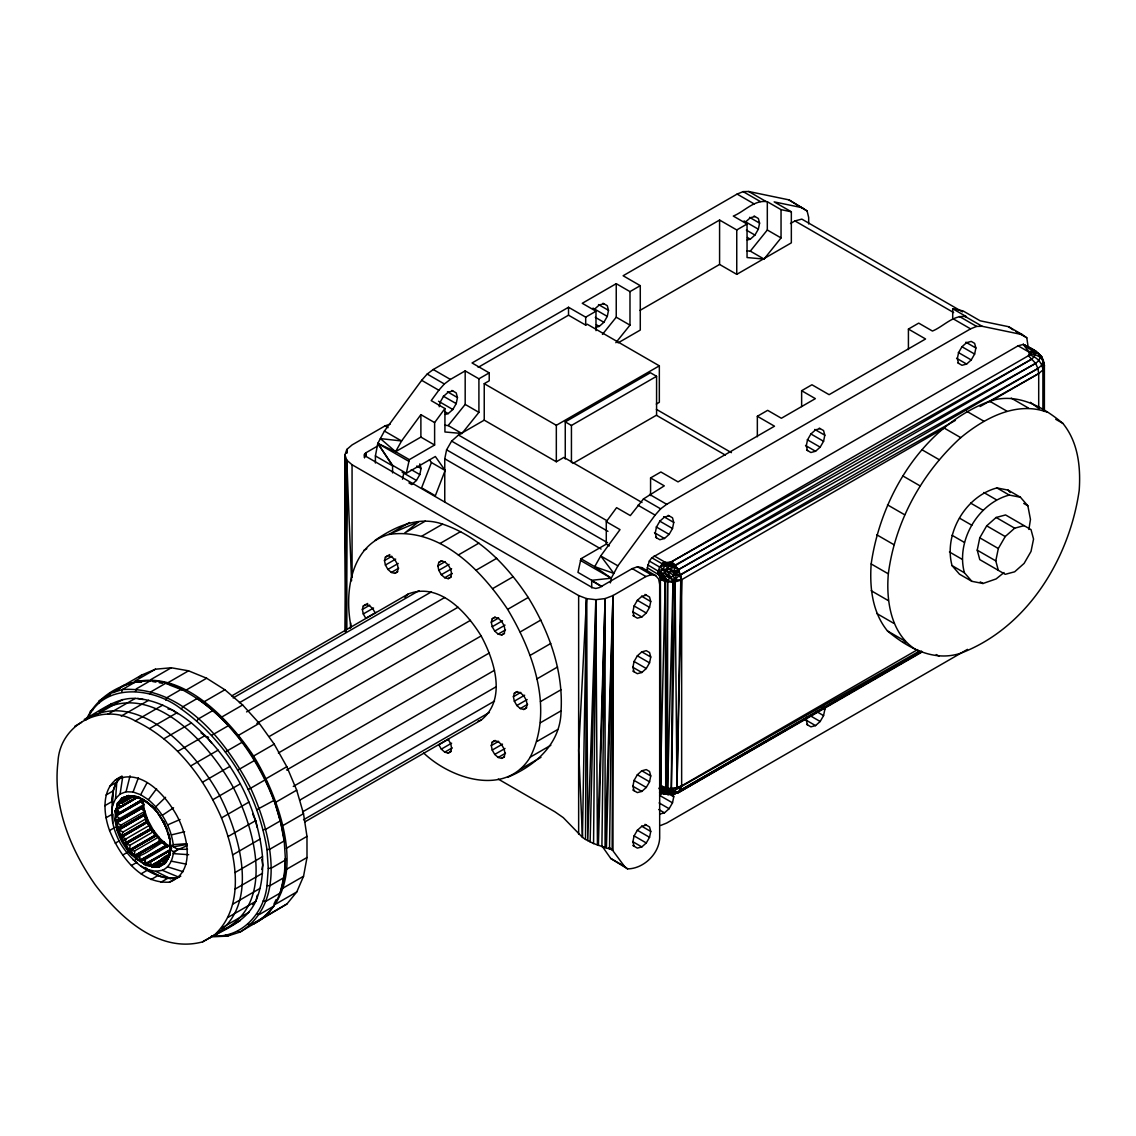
<?xml version="1.0" encoding="UTF-8"?>
<svg xmlns="http://www.w3.org/2000/svg" width="1136" height="1136" viewBox="0 0 1136 1136"><rect width="100%" height="100%" fill="white"/><g stroke="black" fill="none" stroke-linecap="round" stroke-linejoin="round"><path stroke-width="1.5" d="M364.528 454.116L364.528 457.652L364.528 454.116L365.792 452.852L377.777 445.937M346.011 631.857L346.792 460.194L344.946 454.84L346.792 449.473L352.061 444.929L385.019 425.901L390.273 424.069M605.857 847.825L593.56 843.551L585.523 839.433L586.531 598.601L578.65 595.562L352.061 464.752L346.792 460.194L345.5 631.133M655.657 575.583L651.198 574.717L645.944 576.534L612.986 595.562L612.162 849.742L624.502 866.413L627.569 868.87C643.288 868.827 658.852 854.201 659.675 838.183L659.675 584.472L658.624 579.005L655.657 575.583L641.925 567.645L637.466 566.779L632.212 568.611L599.254 587.639L595.818 588.462L592.381 587.639L364.528 455.564M808.676 223.977L808.676 217.445L807.085 210.941L788.938 199.865L748.695 191.501L743.157 191.629L737.108 194.071L433.242 369.512L427.179 374.056L421.655 380.319L384.422 431.055L377.791 443.423L392.573 465.334L392.573 472.888M591.7 587.852L591.7 580.297L577.968 572.374L580.979 558.742L606.283 544.13L609.336 545.891M593.56 843.551L595.818 599.68L605.105 598.601L612.986 595.562L612.986 850.026L608.868 847.641M1044.382 411.445L1044.382 365.636C1043.814 354.049 1032.454 348.638 1023.252 344.435L1018.097 345.813L651.808 557.79L649.323 561.056L647.321 567.815L658.866 574.844L661.053 579.715L666.449 580.212L667.57 581.888L666.193 788.867L663.268 791.309L659.618 792.289L667.954 794.561L678.59 792.545L922.276 651.865M675.224 793.169L678.59 792.545L680.847 789.974L681.643 785.856L681.643 579.715L678.632 569.562L671.348 561.866L1028.407 355.724L1029.457 352.671L1023.252 344.435L1032.269 350.399L1035.308 354.617L1032.269 358.834L671.348 561.866L666.733 562.519L663.012 568.951L665.085 573.467L670.836 577.997L673.023 581.888L671.348 788.327L670.765 791.579L663.012 793.595L661.876 792.644L667.954 794.561L674.585 793.794L663.012 793.595L659.448 789.222M117.306 690.333L121.069 686.968L141.659 675.068L155.462 669.203L171.28 667.769L188.548 670.822L206.638 678.235L224.885 689.765L242.65 704.973L259.278 723.334L274.188 744.151L286.812 766.701L296.695 790.159L303.511 813.674L306.976 836.394L307.004 857.51L303.553 876.239L296.78 891.93L286.911 904L240.008 932.074L227.484 936.092L213.511 936.76L211.594 935.78C240.974 939.145 264.219 913.245 266.988 885.583L269.729 885.824L284.142 877.503L285.448 858.404C285.647 883.978 277.383 914.665 251.297 924.747M601.895 846.618L605.105 598.601L597.437 845.056L595.818 599.68L586.531 598.601L578.65 750.371L582.456 837.374L585.523 839.433M87.401 719.159C103.646 681.529 154.155 687.465 181.348 709.077C227.2 741.822 258.184 794.107 266.988 849.558L269.729 849.288L284.142 840.967L284.156 839.646C274.074 778.16 237.325 718.733 181.391 689.282C148.248 669.842 101.786 685.619 86.109 719.912M609.549 848.081L612.162 849.742L609.535 848.904L612.986 595.562L605.076 847.584L605.105 598.601L598.416 845.44M657.616 573.765L659.618 566.992L668.536 564.038L673.634 564.095L674.954 567.531L673.279 574.986L675.111 581.888L671.348 788.327L673.364 793.113L674.912 793.922L676.815 792.871L668.579 794.362L663.012 793.595M140.694 865.93L148.418 869.835L155.788 871.326L162.32 870.304L179.19 877.319C155.121 881.451 131.875 862.622 120.104 842.869C114.125 831.424 110.036 818.247 112.705 805.296C112.123 795.129 112.762 783.428 121.68 776.825M1029.827 353.75L1035.308 354.617L1040.079 357.187L1038.929 360.524L1035.649 363.364L678.632 569.562L670.836 577.997L665.242 581.107L660.314 787.617L665.085 792.914L666.733 794.064L673.364 793.113L676.957 787.674L680.876 574.745L1037.906 368.533L1041.868 365.11L1043.274 361.063L1040.079 357.187L1038.929 353.85L1034.513 352.33L1029.457 352.671M658.837 788.199L661.521 789.548L676.957 787.674L681.643 579.715L945.223 427.534M171.976 846.008L170.428 847.328L168.923 857.084L165.146 863.289L159.409 866.74C129.703 868.955 101.913 821.371 122.077 797.941L128.439 795.64L136.022 796.435L145.465 801.05L140.694 798.352M590.138 841.975L595.818 599.68L587.781 840.668L586.531 598.601L582.456 837.374L563.257 817.608L554.865 811.771L498.25 779.083M612.986 595.562L606.425 847.996L609.535 848.904M955.419 420.391L679.399 575.228L673.023 581.888L667.627 787.887C670.893 790.273 681.288 786.495 680.847 789.974L674.756 793.894M168.27 857.737L169.193 853.079L168.923 857.084L159.963 862.409L161.127 864.965L165.146 863.289L168.923 857.084L169.008 853.988C171.678 852.724 165.941 862.451 165.146 863.289L159.409 866.74L152.21 867.123L150.321 861.798L144.187 864.411L140.296 860.832L136.022 858.83L134.517 855.607L134.701 850.892L158.642 837.076L160.73 840.981L167.333 846.803L168.71 846.008L171.465 847.371M112.705 823.046L113.032 814.299M130.1 845.17L129.518 850.552L155.547 835.272L154.042 831.353L130.1 845.17L125.258 844.318L122.077 841.222L119.138 830.246L117.519 830.728L116.681 822.663L115.119 820.291L115.872 815.392L118.272 811.076L115.119 810.834L116.014 815.747L119.763 818.545L143.704 804.714L142.156 799.886L142.014 803.322M350.385 628.165L350.626 622.926M280.322 819.908L284.142 840.967M90.198 713.422L90.355 711.179L93.237 709.503M266.988 885.583L268.281 868.316L266.988 849.558M112.705 805.296L115.56 798.622L116.823 781.738M170.301 847.712L169.931 852.44L170.428 847.328M187.341 845.596L173.467 851.631C172.913 859.171 169.69 867.137 162.32 870.304M166.907 858.859L163.911 860.591L165.146 863.289L167.035 857.424L167.958 858.489L165.146 863.289L165.43 862.096M115.233 780.12C141.091 767.311 165.501 795.172 176.904 815.719C187.44 835.244 196.301 871.965 169.463 882.132C139.913 884.106 119.408 855.039 109.581 830.515C102.893 812.595 100.919 784.99 122.092 776.144L116.454 782.335L109.581 786.297M116.454 782.335L112.933 791.025L111.726 813.603M113.032 790.628L111.726 801.718L104.867 805.68M98.747 703.227L99.045 700.841L110.575 694.181M304.576 822.052L481.195 720.068C506.983 699.336 494.458 660.456 481.139 635.933C466.555 612.176 439.107 581.902 408.307 593.958L231.673 695.942M160.318 864.212L157.251 865.973L159.409 866.74L159.963 862.409L157.109 866.143L152.906 865.05L152.21 867.123L159.409 864.397M115.56 798.622L120.104 794.021L122.645 777.265M212.872 936.391C246.697 906.798 236.075 854.726 221.506 817.934C204.04 777.805 175.611 740.076 135.298 720.934C102.836 702.119 59.64 723.93 57.95 762.057C52.739 806.035 70.46 849.572 95.353 885.015C119.791 917.235 158.657 953.53 202.52 941.9C221.563 930.483 245.802 923.085 255.657 901.416C261.791 887.344 263.254 871.894 262.501 856.686C257.659 805.069 230.679 756.377 191.388 722.922C175.2 710.17 156.243 699.606 135.269 698.399C115.844 697.532 100.394 710.767 84.234 719.429M1004.011 572.558L996.13 578.92L982.995 583.492L971.848 581.32L959.494 574.191L952.053 565.629C943.505 534.076 965.302 496.304 996.911 487.926L1008.044 490.099L1020.412 497.227L1027.853 505.79L1030.466 519.45L1028.889 529.461M971.848 581.32L964.407 572.757C955.859 541.205 977.67 503.433 1009.265 495.069L1020.412 497.227M109.354 696.056L109.794 693.556L122.319 689.538L136.746 681.202L141.645 682.04M253.711 923.909C312.386 889.389 281.33 801.292 253.584 756.051C226.405 715.552 174.546 661.124 121.069 686.968M423.572 752.912C451.177 779.253 506.003 796.876 530.242 757.144C553.956 708.978 533.38 652.362 507.636 609.365C481.536 570.457 440.157 526.919 388.824 534.46C350.342 545.536 344.208 593.276 351.109 626.958M507.778 777.223C535.723 765.579 560.815 743.356 561.056 710.824C563.428 670.609 549 631.346 528.24 597.479C507.38 565.813 479.378 536.433 442.6 524.136C418.545 515.602 394.774 526.777 375.121 540.282M142.426 806.716L142.838 810.11L142.611 806.986L143.704 804.714M144.329 813.916L144.812 811.36L142.611 806.986L116.681 821.697L142.667 807.384L116.681 822.663L118.229 829.564L123.029 832.021L146.97 818.204L144.329 813.916L118.357 828.911L117.519 830.728L121.396 837.26L126.153 838.794L150.094 824.963L146.43 820.803L143.86 813.163M871.17 563.953C880.982 495.608 923.099 426.454 989.612 401.178C1016.663 392.161 1042.592 406.447 1062.884 423.401C1078.192 442.202 1080.805 467.038 1079.2 490.425C1069.388 558.756 1027.285 627.924 960.758 653.2C933.707 662.217 907.778 647.918 887.486 630.963C872.178 612.162 869.565 587.326 871.17 563.953L888.338 573.85C885.839 602.705 891.661 637.623 920.018 652.036M888.338 573.85C895.04 521.609 921.892 472.917 960.758 437.644C984.429 418.162 1016.393 400.724 1047.52 412.254M375.405 463.019L375.405 455.934L377.791 443.423L395.584 451.702L409.315 459.64L434.619 445.028L434.619 422.592L444.929 408.548L431.197 400.625L438.823 390.23L444.346 383.968L450.41 379.424L465.178 370.89L478.909 378.813L489.218 372.878L489.218 380.801L484.234 383.67L484.234 420.15L556.328 461.77L563.882 457.41L642.01 502.51M610.359 582.896L611.253 578.21L617.885 565.842L655.117 515.105L660.641 508.843L666.704 504.299L970.57 328.858L976.619 326.415L982.143 326.288L1022.4 334.651L1026.802 337.804L1028.407 348.78M168.923 857.084L170.357 849.842L173.467 851.631M392.573 465.334L406.305 473.272L409.315 459.64M402.527 479.222L403.763 473.144M408.932 482.914L411.8 484.575L416.429 480.457L419.823 474.578L421.058 468.515L419.823 463.871M439.234 406.731L440.157 402.187L443.551 396.308L448.18 392.204L452.824 390.954M444.758 502.211L444.758 458.802L446.59 449.813L451.617 441.109L458.49 435.017L484.234 420.15M445.099 414.441L448.18 413.603L452.824 409.5L456.218 403.621L457.453 397.557L456.218 392.914L451.929 390.443M596.159 327.225L599.254 326.387L603.883 322.283L607.277 316.404L608.513 310.341L607.277 305.698L602.989 303.227M646.285 595.165L641.826 596.357L637.353 600.319L634.087 605.985L632.894 611.821L634.087 616.28M632.78 671.035L637.353 673.676L641.826 672.484L646.285 668.522L649.551 662.856L650.743 657.02L649.551 652.547L646.285 650.672L641.826 651.865L637.353 655.827L634.087 661.479L632.894 667.329L634.087 671.788M632.78 615.527L637.353 618.169L641.826 616.976L646.285 613.014L649.551 607.362L650.743 601.512L649.551 597.053L644.978 594.412M655.557 537.243L659.846 539.728L664.475 538.478L669.118 534.374L672.512 528.496L673.747 522.432L672.512 517.789L668.209 515.318M632.78 789.96L637.353 792.601L641.826 791.409L646.285 787.447L649.551 781.795L650.743 775.945L649.551 771.486L646.285 769.597L641.826 770.79L637.353 774.752L634.087 780.404L632.894 786.254L634.087 790.713M646.285 825.105L641.826 826.298L637.353 830.26L634.087 835.911L632.894 841.762L634.087 846.221M747.218 240.008L750.314 239.171L754.943 235.067L758.337 229.188L759.586 223.125L758.337 218.481L754.048 216.01M632.78 845.468L637.353 848.109L641.826 846.916L646.285 842.955L649.551 837.289L650.743 831.453L649.551 826.98L644.978 824.338M659.846 814.058L664.475 812.822L669.118 808.704L672.512 802.825L673.747 796.762L672.924 793.666M806.617 450.026L810.905 452.511L815.549 451.262L820.178 447.158L823.572 441.279L824.807 435.216L823.572 430.572L819.283 428.102M806.887 717.214L806.276 720.252L807.511 724.882M806.617 724.37L810.905 726.841L815.549 725.606L820.178 721.488L823.572 715.609L824.807 709.546L823.983 706.45M957.676 362.81L961.965 365.295L966.608 364.06L971.237 359.942L974.631 354.063L975.881 347.999L974.631 343.356L971.237 341.411L966.608 342.646L961.965 346.75L958.571 352.629L957.336 358.706L958.571 363.335M977.244 550.179L979.772 537.811L986.687 525.84L996.13 517.476L1005.573 514.949L1031.019 529.632L1033.547 539.075L1031.019 551.443L1024.104 563.413L1014.675 571.791L1005.232 574.319L979.772 559.622L977.244 550.179L995.789 560.886L998.317 570.329M995.789 560.886L998.317 548.518L1005.232 536.547L1014.675 528.183L1024.104 525.641M261.905 869.466L262.799 865.149L261.848 859.441M257.219 895.296L256.012 901.132L252.618 904.568M127.516 799.077L118.357 804.373L115.119 810.834L116.014 815.023L142.156 799.886L119.763 812.41L116.468 809.187L117.519 803.166L121.112 800.241L122.077 797.941C143.448 789.96 160.701 812.865 167.219 830.43L163.911 821.328M187.539 849.288L177.656 849.288L170.357 845.085L169.193 834.946L169.846 840.001L167.915 832.049M274.032 799.73L280.237 820.945L265.824 829.266L263.154 829.82M121.708 692.08L122.319 689.538C182.001 685.718 225.851 740.445 250.758 788.427C270.396 831.183 288.842 901.657 240.008 932.074L237.708 931.165M120.104 794.021L126.068 791.764L130.058 775.789M284.156 875.671L280.237 893.024L265.824 901.345L263.154 900.876M660.314 787.617L661.053 785.856L660.357 577.159L666.733 571.096L669.601 562.434M376.101 612.361L365.792 618.296L363.279 613.951L362.356 609.45L363.279 606.013L365.778 604.565L369.214 605.474L372.651 608.513L375.164 612.872M384.479 560.559L385.402 557.123L387.901 555.66L391.338 556.583L394.774 559.622L397.288 563.967L398.211 568.469L397.302 571.905L394.788 573.353L391.352 572.445L387.916 569.406L385.402 565.046L384.479 560.559L391.835 556.313M437.885 565.842L438.808 562.405L441.322 560.957L444.744 561.866L448.18 564.904L450.694 569.264L451.617 573.765L450.708 577.187L448.195 578.65L444.758 577.727L441.322 574.688L438.808 570.343L437.885 565.842L445.241 561.596M491.292 622.23L492.215 618.793L494.728 617.331L498.15 618.254L501.587 621.293L504.1 625.638L505.023 630.139L504.114 633.576L501.601 635.024L498.164 634.115L494.728 631.076L492.215 626.717L491.292 622.23L498.647 617.97M491.292 745.571L492.215 742.135L494.728 740.672L498.15 741.595L501.587 744.634L504.1 748.979L505.023 753.48L504.114 756.917L501.601 758.365L498.164 757.456L494.728 754.418L492.215 750.058L491.292 745.571L498.647 741.325M513.415 696.666L514.338 693.23L516.852 691.781L520.274 692.69L523.71 695.729L526.224 700.088L527.147 704.576L526.238 708.012L523.724 709.475L520.288 708.552L516.852 705.513L514.338 701.168L513.415 696.666L520.771 692.42M150.094 824.963L150.946 828.712L124.832 843.324L126.153 838.794L122.077 841.222L124.832 843.324C132.415 869.168 148.39 849.16 163.698 841.89L167.333 846.803L168.966 845.567L170.783 847.626M661.053 579.715C667.428 582.853 674.997 582.754 681.43 579.786L679.399 575.228L678.632 569.562L674.954 567.531L658.184 570.442L663.282 575.228L674.557 579.971L678.632 569.562L1037.906 368.533L1035.649 363.364L1028.407 355.724M135.468 691.426L136.292 688.87L150.705 680.549M133.097 795.981L130.1 797.699L125.258 797.131L128.439 795.64L134.701 797.287L134.517 796.308L128.439 795.64L124.79 797.344L126.153 799.531L132.145 796.08M1035.649 351.024L1023.252 344.435L1035.649 351.024L1041.882 357.016L1044.382 365.636L1042.905 369.938L1042.905 410.451M126.068 791.764L133.082 792.005L138.422 777.677M124.832 797.444L122.077 797.941L117.519 803.166L116.681 808.889L138.819 796.677M429.451 459.739L431.424 462.537L421.612 487.827L435.344 495.75L445.156 470.46L435.344 456.502L406.305 473.272M150.264 694.11L151.301 691.583L165.728 683.261L167.432 684.199M123.029 832.021L121.112 836.238L117.519 830.728L144.471 814.668L146.43 820.803L152.068 831.083L153.445 830.288L160.616 839.22L168.71 846.008M274.032 903.887L276.133 899.584M667.57 581.888L667.627 787.887L664.12 787.688L660.655 791.281L665.085 792.914L675.125 791.054L678.59 792.545L854.698 690.234M165.7 700.046L166.964 697.603L181.391 689.282L182.868 690.134L168.98 684.795M165.245 825.403L169.747 839.305M163.911 860.591L161.795 864.652L165.245 862.394M133.082 792.005L140.694 794.717L147.126 782.59M384.422 431.055L401.59 440.967L380.375 438.595L395.584 451.702L401.59 440.967L420.888 414.654L434.619 422.592M681.117 788.625L678.334 792.062L673.364 793.113L661.053 785.856L665.739 787.674L665.242 581.107L661.535 576.208L658.866 574.844L663.012 568.951M181.348 709.077L182.839 706.777L197.266 698.455L198.516 699.165M265.469 779.665L248.301 789.577M144.812 811.36L120.87 825.176L118.357 828.911L115.119 820.291L116.184 815.904L142.156 800.908L116.014 815.747L141.602 799.929L142 802.754M165.515 861.869L167.915 858.461M606.283 544.13L606.283 521.694L616.592 507.664L630.324 515.588L643.473 498.931L664.304 485.853L650.573 477.929L650.573 495.58M187.028 844.375L173.467 846.874C171.82 828.641 162.306 811.53 148.418 799.744L156.569 788.739M659.618 566.992L664.475 561.866L674.401 566.111L678.632 569.562L674.798 571.11L667.954 568.497L665.071 565.046L661.876 564.024L664.858 562.05L662.103 563.74L651.808 557.79M164.635 844.545L167.333 846.803L166.893 845.88L140.694 860.918L166.623 845.823L140.296 860.832L166.31 845.596L140.04 860.264L136.022 858.83L138.251 855.948L140.296 860.832L145.039 859.398L168.966 845.567L166.31 845.596L159.253 840.015L160.616 839.22M196.798 720.962L198.502 718.832L212.915 710.511L213.951 711.065M444.787 425.262L448.18 425.56L465.178 404.416L465.178 370.89M444.929 408.548L444.929 431.978L461.926 433.498L478.909 412.354L478.909 378.813M602.435 334.382L616.237 317.2L616.237 283.673L629.983 291.611L640.278 285.661L640.278 330.065L618.112 342.859M615.84 342.717L629.983 325.137L629.983 291.611M746.906 250.829L750.314 251.127L767.311 229.997L767.311 201.725C754.318 199.467 744.435 211.566 733.316 216.081L747.048 224.019L747.048 257.545L764.045 259.065L781.043 237.921L781.043 209.649L767.311 201.725M159.409 866.74L161.127 864.965M116.681 821.697L119.763 818.545L115.119 820.291L116.681 821.697L142.667 806.702M211.594 735.375L228.762 725.478M177.656 849.288L173.283 853.619L188.675 854.698M155.788 806.759L165.572 797.302M404.799 597.224L408.307 593.958M170.329 854.187C160.716 856.004 154.808 870.574 144.187 864.411L140.921 860.875L166.893 845.88M139.16 677.312L141.659 675.068M594.611 309.091L599.254 304.988L603.883 303.738M745.67 221.875L750.314 217.771L754.943 216.522M659.846 795.512L663.325 792.431M132.926 795.867L130.1 797.699L128.439 795.64L140.069 798.068M989.669 401.874L1038.702 373.574L1042.905 369.938C1042.394 362.54 1036.344 356.747 1029.457 354.815M115.119 810.834L138.265 796.805L116.681 808.889L118.229 803.933L123.086 801.065M225.354 751.933L242.522 742.021M665.085 792.914L668.65 790.315L663.268 791.309L671.348 788.327L675.125 791.054M85.654 719.415C139.061 686.996 196.684 753.381 219.745 795.725C240.775 836.849 262.075 911.313 209.379 937.938M99.386 711.491C152.792 679.072 210.43 745.443 233.476 787.802C254.507 828.911 275.807 903.39 223.125 930.001M104.895 708.509L111.697 703.567M113.458 692.506L124.222 685.235M162.32 815.321L173.567 807.781M676.644 789.179L919.152 651.24M237.708 770.165L254.876 760.254M121.083 836.92L147.155 821.612L146.97 818.204M147.084 821.229L121.112 836.238L147.155 821.612L150.946 828.712L124.903 844.02L151.187 829.095L154.042 831.353M118.499 829.933L144.684 815.066L146.43 820.803L152.068 831.083L151.457 829.379L125.485 844.375L128.439 850.864L134.517 855.607L160.488 840.612L159.253 840.015L160.73 840.981L134.73 856.246L161.042 841.265L163.698 841.89M121.14 802.527L118.243 804.231L117.519 803.166L123.029 802.683L133.508 796.648M116.468 822.279L142.611 806.986M161.042 841.265L135.113 856.416L161.326 841.407L135.354 856.402L136.022 858.83M170.854 849.913L144.187 864.411L145.039 859.398L146.004 864.127L151.585 865.973L163.825 858.844M136.845 797.33L116.468 809.187L137.996 796.89M138.578 796.748L120.87 807.043L118.243 804.231L121.311 802.485M170.272 854.925L151.273 865.589L146.388 864.127L170.798 849.955M159.864 864.524L156.796 866.299L159.722 864.624M857.765 688.459L876.14 677.78M879.207 676.005L882.274 674.216M885.327 672.441L889.928 669.771M892.981 667.996L896.048 666.207M900.649 663.538L903.702 661.763M906.769 659.988L911.37 657.318M914.423 655.543L917.49 653.754M121.112 800.241L123.029 802.683L117.519 803.166L118.229 803.933L121.14 802.243M151.94 865.902L156.512 863.246M161.099 860.591L164.152 858.83M160.006 864.453L157.109 866.143L160.162 864.382M449.103 738.826L438.808 744.776L441.322 749.121L444.758 752.16L448.195 753.083L450.708 751.62L451.617 748.184L450.694 743.697L448.18 739.337M595.988 330.647L595.988 311.221L585.693 317.171L568.525 307.26L472.051 362.966L489.218 372.878M747.048 224.019L736.753 229.955L719.585 220.043L623.11 275.75L640.278 285.661M616.237 283.673L582.257 303.298L595.988 311.221M478.171 367.354L568.525 315.197L585.693 325.109L587.227 324.214L659.334 365.835L659.334 402.314L656.31 404.047M395.584 451.702L420.888 437.09L434.619 445.028M639.951 310.426L719.585 264.447L736.753 274.358L791.338 242.848L791.338 211.793L774.17 201.881L802.669 207.803M790.486 223.508L794.944 220.938L801.803 219.106L962.476 311.86M484.234 383.67L556.328 425.304L659.334 365.835M565.259 458.972L565.259 421.896L650.403 372.736L656.58 376.3L656.58 415.151L572.956 463.431M565.259 421.896L571.436 425.46L656.58 376.3M134.857 681.103L155.462 669.203M409.528 522.532L388.824 534.46L418.73 521.694L404.743 532.983L425.347 521.097M363.832 550.378L366.786 548.674M150.676 679.669L171.28 667.769M74.706 726.344L81.565 722.382M95.353 715.368L122.816 699.506M107.792 714.246L135.269 698.399M167.943 682.708L188.548 670.822M385.402 557.123L389.804 554.567M422.01 536.036L442.6 524.136M121.225 716.12L148.688 700.259M385.402 565.046L395.697 559.097M387.916 569.406L398.211 563.456M186.034 690.134L206.638 678.235M440.086 543.448L460.691 531.563M391.352 572.445L398.708 568.199M135.298 720.934L162.775 705.073M394.788 573.353L397.728 571.664M149.654 728.545L177.131 712.698M363.279 606.013L367.681 603.472M438.808 562.405L441.748 560.715M362.356 609.45L369.711 605.204M204.295 701.665L224.885 689.765M458.348 554.979L478.952 543.093M363.279 613.951L373.574 608.001M438.808 570.343L449.103 564.393M441.322 574.688L451.631 568.753M233.121 697.958L418.971 590.649M163.925 738.783L191.388 722.922M444.758 577.727L452.114 573.481M448.195 578.65L451.134 576.946M239.398 702.715L431.382 591.87M222.06 716.873L242.65 704.973M476.112 570.187L496.716 558.301M650.573 477.929L660.882 471.98L678.036 481.891L774.511 426.199L757.343 416.287L757.343 436.778M757.343 416.287L767.652 410.337L781.383 418.261L815.364 398.637L801.633 390.713L801.633 406.589M801.633 390.713L811.942 384.763L829.11 394.675L925.57 338.982L908.417 329.071L908.417 349.561M908.417 329.071L918.712 323.121L932.443 331.045C943.562 326.529 953.445 314.431 966.438 316.688L952.706 308.751L952.706 319.358M177.713 751.365L205.19 735.503M246.569 711.917L444.701 597.522M106.06 794.987L112.933 791.025M256.835 723.405L458.035 607.235M238.688 735.219L259.278 723.334M492.74 588.547L513.344 576.648M190.692 765.962L218.155 750.115M137.03 797.131L116.681 808.889L138.081 796.577M106.06 817.75L111.555 814.583M269.26 736.497L470.46 620.341M109.581 830.515L115.077 827.335M202.52 782.221L229.983 766.36M253.584 756.051L274.188 744.151M507.636 609.365L528.24 597.479M492.215 618.793L495.154 617.089M142.043 800.482L115.872 815.392L142.98 799.133L144.215 809.315L147.808 820.022L146.43 820.803L144.684 815.066L117.519 830.728M147.595 822.365L121.623 837.36L122.077 841.222L126.053 839.106M115.233 843.21L119.351 840.825M492.215 626.717L502.524 620.767M278.391 752.983L481.139 635.933M124.832 843.324L150.804 828.329M494.728 631.076L505.037 625.127M498.164 634.115L505.52 629.869M212.872 799.687L240.349 783.826M155.348 834.875L128.439 850.864L134.701 850.892M501.601 635.024L504.54 633.334M122.66 855.11L126.778 852.724M158.642 837.076L156.101 835.826L130.129 850.821L134.517 855.607L160.73 840.981M266.207 778.6L286.812 766.701M520.26 631.914L540.864 620.029M286.584 770.023L489.332 652.973M166.012 845.269L140.04 860.264L139.756 855.706M131.449 865.504L136.945 862.338M221.506 817.934L248.969 802.073M145.706 863.644L171.678 848.649M171.266 849.714L146.587 864.042L151.273 865.589L169.605 855.01M146.388 864.127L171.11 849.884M158.231 862.238L152.11 865.76L152.21 867.123M1032.269 358.834L674.401 566.111L665.071 565.046M141.091 873.825L147.964 869.864C157.279 876.012 169.96 881.948 180.794 876.168M293.287 786.453L494.487 670.283M161.071 863.403L156.498 866.044L155.362 862.82M276.105 802.044L296.695 790.159M530.157 655.373L550.761 643.473M151.031 879.562L157.89 875.586M228.18 836.479L255.657 820.618M299.648 800.198L496.247 686.698M160.673 882.374L167.546 878.412M169.463 882.132L179.389 876.396M302.517 811.928L494.515 701.082M282.907 825.56L303.511 813.674M536.959 678.888L557.563 666.988M232.738 854.84L260.201 838.979M514.338 693.23L517.278 691.526M303.525 819.766L489.375 712.471M514.338 701.168L524.647 695.218M441.322 749.121L451.631 743.171M516.852 705.513L527.161 699.563M235.038 872.533L262.501 856.686M444.758 752.16L452.114 747.914M520.288 708.552L527.644 704.306M448.195 753.083L451.134 751.379M523.724 709.475L526.664 707.771M286.386 848.294L306.976 836.394M540.438 701.608L561.042 689.722M235.038 889.133L262.501 873.272M492.215 742.135L495.154 740.431M492.215 750.058L502.524 744.123M286.4 869.395L307.004 857.51M540.452 722.723L561.056 710.824M232.738 904.171L260.201 888.309M494.728 754.418L505.037 748.468M498.164 757.456L505.52 753.211M501.601 758.365L504.54 756.675M228.18 917.277L255.657 901.416M282.963 888.139L303.553 876.239M537.016 741.453L557.62 729.568M221.506 928.112L248.969 912.251M202.52 941.9L240.349 920.529M276.176 903.83L296.78 891.93M530.242 757.144L550.832 745.259M273.861 906.13L259.448 914.452L256.864 913.798M230.367 934.431L227.484 936.092L225.354 935.127M265.185 916.468L250.758 924.789L248.301 923.98M266.307 915.886L286.911 904M520.373 769.214L540.977 757.314M917.647 649.607L681.643 785.856L676.957 787.674L675.111 581.888M921.452 651.056L680.847 789.974L922.02 651.61M967.489 649.366L666.704 823.032L660.641 825.474M122.858 801.207L119.138 803.55M118.229 803.933L121.296 802.172M151.585 865.973L158.898 861.784M151.457 829.379L125.258 844.318L150.946 828.712M156.101 835.826L129.518 850.552L155.817 835.613L159.565 838.851M144.471 814.668L118.229 829.564L144.343 814.256L118.357 828.911L116.681 822.663L142.852 807.81L116.866 822.805L120.87 825.176M980.098 406.518L1038.702 373.574L1037.906 368.533M1035.649 363.364L675.267 565.032L671.348 561.866M167.631 824.906L180.056 819.496M671.561 792.048L666.733 794.064L671.972 793.595M676.957 787.674L681.6 786.112M256.864 809.641L273.861 800.468C258.44 760.311 232.752 723.32 197.266 698.455M661.876 564.024L666.733 562.519M478.157 721.019L481.195 720.068M820.178 428.613L815.549 429.862L810.905 433.966L807.511 439.845L806.276 445.923L807.511 450.552M669.118 515.829L664.475 517.079L659.846 521.183L656.452 527.061L655.216 533.125L656.452 537.768M171.366 834.903L184.614 831.708M660.996 579.161L664.191 580.581L663.282 575.228L668.209 581.888L666.449 580.212L673.023 581.888M681.43 579.786L674.557 579.971M580.979 558.742L594.71 566.665L611.253 578.21L591.7 580.297L601.711 586.375M173.283 844.673L186.971 843.65M126.153 799.531L121.396 799.744L126.053 799.375L122.077 797.941M679.399 575.228L673.279 574.986L649.323 561.056M268.281 868.316L271.035 868.316L285.448 859.995L284.156 839.646M135.113 796.421L145.763 801.278M155.362 809.23L144.187 800.284L155.362 809.23L159.409 815.52L159.963 814.952M129.902 796.009L134.517 796.336M677.028 574.844L674.33 572.288L666.733 571.096L671.149 577.613L665.085 573.467L660.655 572.686L647.733 564.833M659.618 792.289L665.071 793.837L668.55 793.61L668.579 794.362L674.486 793.666M152.636 681.515L155.916 682.111M159.21 682.708L162.505 683.304M1033.448 350.612L1028.407 351.762L1018.097 345.813M171.366 861.173L186.261 864.141M137.669 698.427L143.179 699.535M168.014 708.963L172.09 709.787L177.77 713.763M205.786 736.682L208.57 737.25M781.043 209.649L791.338 211.793M952.706 308.751L963.001 310.895L980.169 320.806L1008.654 326.728L1022.4 334.651M902.864 642.124L906.031 642.82M668.579 566.04L674.954 567.531M670.765 791.579L672.711 792.119M167.631 866.853L183.152 871.724M152.906 807.171L146.004 801.462M133.082 859.867L135.922 861.273M664.12 787.688L661.024 786.14L661.521 789.548M155.788 871.326L170.471 878.668M139.756 798.31L136.022 796.435L138.251 797.699M164.99 862.394L165.146 863.289M165.43 825.744L157.876 813.234M148.418 869.835L160.645 876.694M807.085 210.941L788.938 199.865M1016.124 331.641L1026.802 337.804M748.695 191.501L765.863 201.413M964.989 316.376L982.143 326.288M794.944 220.938L953.629 312.556M743.157 191.629L760.325 201.541M959.451 316.504L976.619 326.415M737.108 194.071L754.276 203.983M953.402 318.946L970.57 328.858M749.561 217.345L759.586 223.125M965.856 342.22L975.881 347.999M767.311 229.997L781.043 237.921M744.037 220.938L758.337 229.188M961.752 346.636L974.631 354.063M746.366 230.111L754.943 235.067M958.358 352.515L971.237 359.942M747.445 237.523L750.314 239.171M956.597 358.266L966.608 364.06M1055.727 419.283L1062.884 423.401M1011.281 398.154L1028.449 408.065M750.314 251.127L764.045 259.065M989.612 401.178L1006.78 411.076M966.608 411.232L983.776 421.144M943.604 427.732L960.758 437.644M996.911 487.926L1009.265 495.069M1023.735 503.418L1027.853 505.79M921.935 449.728L939.103 459.64M983.776 492.499L996.13 499.627M996.13 517.476L1014.675 528.183M970.627 503.106L982.995 510.234M902.864 475.941L920.018 485.853M986.687 525.84L1005.232 536.547M598.502 304.562L608.513 310.341M814.796 429.436L824.807 435.216M616.237 317.2L629.983 325.137M959.494 518.13L971.848 525.258M592.978 308.14L607.277 316.404M810.692 433.853L823.572 441.279M979.772 537.811L998.317 548.518M595.307 317.327L603.883 322.283M807.298 439.731L820.178 447.158M596.386 324.74L599.254 326.387M805.523 445.482L815.549 451.262M952.053 535.283L964.407 542.426M887.486 504.853L904.654 514.764M949.44 551.968L961.794 559.097M952.053 565.629L964.407 572.757M980.24 581.902L982.995 583.492M876.722 534.758L893.89 544.669M656.367 409.329L731.428 452.653M656.367 415.265L725.308 455.067M871.17 590.706L888.338 600.617M876.722 613.483L893.89 623.394M936.234 654.563L939.103 656.225M887.486 630.963L904.654 640.874M433.242 369.512L450.41 379.424M649.536 494.387L666.704 504.299M427.179 374.056L444.346 383.968M643.473 498.931L660.641 508.843M447.442 391.764L457.453 397.557M663.736 516.639L673.747 522.432M465.178 404.416L478.909 412.354M421.655 380.319L438.823 390.23M637.949 505.193L655.117 515.105M443.338 396.194L456.218 403.621M659.633 521.069L672.512 528.496M438.51 401.235L452.824 409.5M656.239 526.934L669.118 534.374M445.326 411.956L448.18 413.603M654.464 532.699L664.475 538.478M448.18 425.56L461.926 433.498M458.49 435.017L607.164 520.842M606.283 521.694L620.015 529.617L600.717 555.93L594.71 566.665L613.838 573.382L600.717 555.93L617.885 565.842M654.18 555.93L664.475 561.866M451.617 441.109L607.959 531.364M446.59 449.813L607.533 542.724M637.466 566.779L651.198 574.717M444.758 458.802L601.086 549.057M385.019 425.901L388.072 427.661M632.212 568.611L645.944 576.534M431.424 462.537L445.156 470.46M408.69 461.259L377.791 443.423L392.573 465.845L375.405 455.934M580.354 560.36L611.253 578.21M416.77 466.03L421.058 468.515M641.599 596.23L650.743 601.512M411.246 469.622L419.823 474.578M637.339 600.305L649.551 607.362M821.953 707.898L824.807 709.546M591.7 580.808L601.711 586.588M634.073 605.971L646.285 613.014M402.13 472.193L416.429 480.457M816.415 711.491L823.572 715.609M632.667 611.693L641.826 616.976M810.167 715.708L820.178 721.488M805.523 719.826L815.549 725.606M641.599 651.737L650.743 657.02M637.339 655.813L649.551 662.856M634.073 661.479L646.285 668.522M632.667 667.187L641.826 672.484M641.599 770.662L650.743 775.945M637.339 774.738L649.551 781.795M668.025 793.453L673.747 796.762M634.073 780.404L646.285 787.447M659.633 795.399L672.512 802.825M632.667 786.126L641.826 791.409M659.107 802.925L669.118 808.704M658.752 809.514L664.475 812.822M641.599 826.156L650.743 831.453M637.339 830.246L649.551 837.289M634.073 835.897L646.285 842.955M632.667 841.62L641.826 846.916M602.137 846.192L610.77 858.489L624.502 866.413M627.569 868.87L610.77 858.489M288.246 770.109L287.891 769.271M667.954 568.497L674.33 572.288M1031.105 349.235L1027.015 346.608L1037.906 353.594L1033.831 350.981M140.694 794.717L148.418 799.744M200.987 732.905L206.738 736.923L211.736 743.157M1008.654 326.728L1013.071 329.866M1030.352 402.343L1038.73 408.42M145.266 867.435L150.35 871.482M146.388 801.718L151.273 805.708M159.253 840.015L161.937 842.273M1039.227 354.73L1041.882 357.016L1042.919 361.347M660.357 577.159L664.191 580.581M156.555 811.402L151.585 806.049M134.517 855.607L129.902 850.793L155.817 835.613L153.942 833.341M157.109 812.084L151.94 806.361M1008.044 490.099L1010.174 492.541M641.925 567.645L643.899 569.931M153.8 833.171L155.547 835.272L129.362 849.87L125.485 844.375M154.127 833.639L156.172 836.181M159.409 815.52L161.667 818.644M663.282 575.228L666.676 580.184M147.808 820.022L153.445 830.288M162.505 820.164L167.489 831.296M168.085 832.716L169.008 834.605M162.363 820.036L165.061 824.949M252.618 813.958L256.012 821.328L256.977 827.107M1043.402 362.782L1044.382 365.636M660.655 572.686L661.535 576.208M168.213 833.071L168.923 836.167M167.035 828.087L167.617 830.728M658.042 570.769L658.866 574.844M167.219 845.823L167.333 846.803M170.017 841.691L170.357 845.085L170.301 841.577M674.798 571.11L674.912 573.297M351.564 580.78L346.792 460.194L346.849 629.372M345.174 631.758L344.946 454.84L345.912 578.437M344.946 454.84L345.912 608.456M1038.702 373.574L1038.702 408.804M736.753 229.955L736.753 274.358M719.585 220.043L719.585 264.447M647.321 567.815L647.321 571.351M585.693 317.171L585.693 325.109M578.65 595.562L578.65 834.236M571.436 425.46L571.436 462.551M568.525 307.26L568.525 315.197M556.328 425.304L556.328 461.77M420.888 414.654L420.888 437.09M352.061 464.752L352.061 577.358M365.792 452.852L365.792 456.402L365.792 452.852M147.339 822.01L121.396 837.26L147.339 822.01M141.347 682.054L136.746 681.202L141.347 682.054M170.428 845.113L170.073 841.918L170.357 845.085M346.807 453.008L346.792 449.473L346.792 453.008"/></g></svg>
